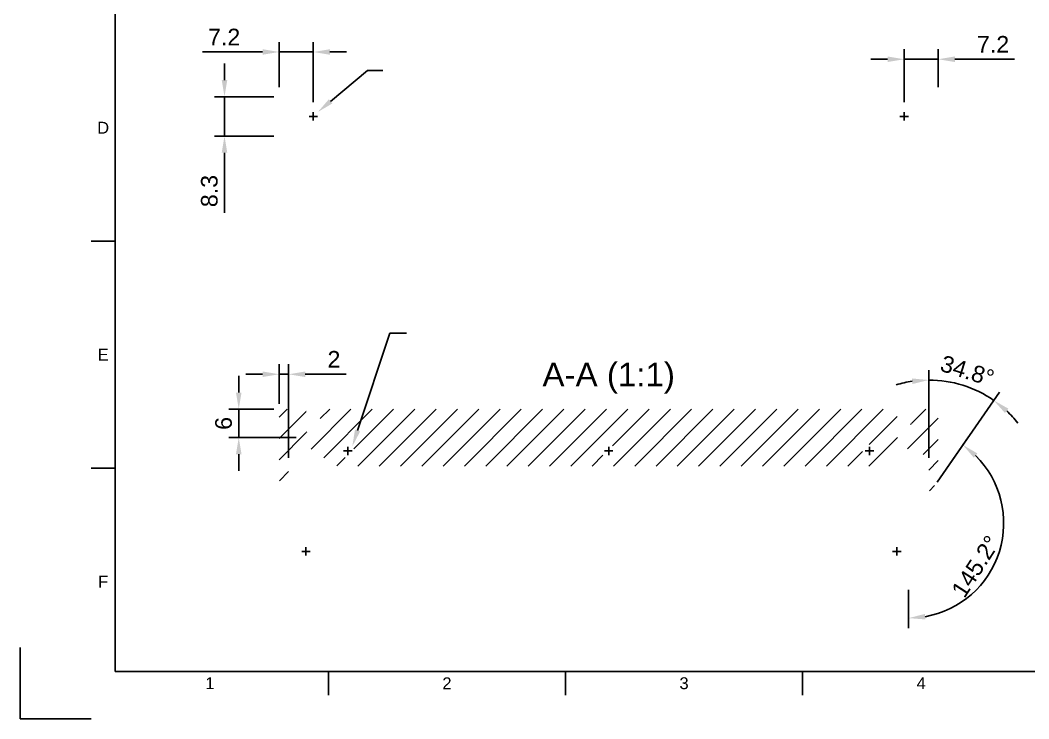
# Paper-space layout 'Folha1' of a CAD drawing. Header units: millimetres. Extents: x 0 to 420, y 0 to 297.
# Drawn here: x 0 to 212.7, y 0 to 147.3 of the extents above; entities that cross this region are included whole.
import ezdxf
from ezdxf import colors
from ezdxf.entities.mleader import LeaderData, LeaderLine
from ezdxf.enums import TextEntityAlignment as Align
from ezdxf.math import Vec2, Vec3

# ---------------------------------------------------------------- set-up
doc = ezdxf.new("R2010")
doc.units = ezdxf.units.MM
doc.header["$LTSCALE"] = 0.75
doc.linetypes.add('CENTER2', pattern=[28.575000000000003, 19.05, -3.175, 3.175, -3.175])
for name, color, linetype, lineweight in [('BORDER', 7, 'Continuous', 25), ('FD_Dimensions', 7, 'Continuous', 25), ('Hatching', 7, 'Continuous', 25), ('Hole Notes', 7, 'Continuous', 25), ('Smart Centers', 7, 'CENTER2', 25), ('View Labels', 7, 'Continuous', 25)]:
    doc.layers.add(name, color=color, linetype=linetype, lineweight=lineweight)
doc.styles.add('FusionTitle', font='arial.ttf')
doc.styles.get("Standard").update_dxf_attribs({"font": 'arial.ttf'})
doc.dimstyles.new('Dim-ISO-25', dxfattribs={"dimtxt": 3.5, "dimasz": 3.5, "dimexe": 2.1, "dimexo": 2.1, "dimgap": 1.4, "dimtad": 1, "dimdec": 1, "dimzin": 12, "dimdsep": 46, "dimtxsty": 'Standard', "dimcen": 0, "dimadec": 1, "dimazin": 3, "dimtp": 0.1, "dimtm": 0.1000000001, "dimtfac": 0.7142857142857143, "dimtdec": 1, "dimtmove": 0, "dimatfit": 3, "dimfxl": 1, "dimtzin": 12, "dimarcsym": 0})

# ---------------------------------------------------------------- blocks, each defined once
blk = doc.blocks.new('ISO_A3_SHEET')
at = {"layer": 'BORDER'}
for p, q in [((20, 287), (20, 10)), ((15, 100.66667), (20, 100.66667)), ((15, 52.83334000000001), (20, 52.83334000000001)), ((20, 10), (410, 10)), ((65, 4.999999999999996), (65.00000000000011, 9.999999999999996)), ((115, 4.999999999999996), (115.0000000000001, 9.999999999999996)), ((165, 4.999999999999996), (165.0000000000001, 9.999999999999996))]:
    blk.add_line(p, q, dxfattribs=at)
at = {"layer": 'Defpoints'}
for p, q in [((0, 15), (0, 0)), ((0, 0), (15, 0))]:
    blk.add_line(p, q, dxfattribs=at)
at = {"layer": 'BORDER', "style": 'FusionTitle'}
for s, p in [('D', (17.5, 124.58334)), ('E', (17.5, 76.75001000000003)), ('F', (17.5, 28.91668000000003)), ('1', (40, 7.499999999999996)), ('2', (90, 7.499999999999996)), ('3', (140, 7.499999999999996)), ('4', (189.9999999999999, 7.499999999999996))]:
    blk.add_text(s, height=2.5, dxfattribs=at).set_placement(p, align=Align.MIDDLE)
blk = doc.blocks.new('*U27')
at = {"layer": 'Smart Centers', "color": 0, "linetype": 'Continuous', "ltscale": 0.75, "transparency": 16777216}
for p, q in [((-0.89296875, 0), (0.89296875, 0)), ((0, -0.89296875), (0, 0.89296875))]:
    blk.add_line(p, q, dxfattribs=at)
blk = doc.blocks.new('*U28')
at = {"layer": 'Smart Centers', "color": 0, "linetype": 'Continuous', "ltscale": 0.75, "transparency": 16777216}
for p, q in [((-0.89296875, 0), (0.89296875, 0)), ((0, -0.89296875), (0, 0.89296875))]:
    blk.add_line(p, q, dxfattribs=at)
blk = doc.blocks.new('*D343')
at = {"layer": 'Defpoints', "color": 0, "transparency": 16777216}
for p in [(55.60699424930684, 131.1266094988987), (43.08908150722451, 122.8266094988995), (55.60699424930684, 122.8266094988995)]:
    blk.add_point(p, dxfattribs=at)
at = {"layer": 'FD_Dimensions', "color": 0, "lineweight": -2, "transparency": 16777216}
for p, q in [((43.08908150722451, 134.6266094988987), (43.08908150722451, 138.1266094988987)), ((53.50699424930684, 131.1266094988987), (40.9890815072245, 131.1266094988987)), ((43.08908150722451, 131.1266094988987), (43.08908150722451, 122.8266094988995)), ((53.50699424930684, 122.8266094988995), (40.9890815072245, 122.8266094988995)), ((43.08908150722451, 119.3266094988995), (43.08908150722451, 106.6497336462392))]:
    blk.add_line(p, q, dxfattribs=at)
at = {"layer": 'FD_Dimensions', "color": 0, "transparency": 16777216}
for points in [[(42.50574817389117, 134.6266094988987), (43.67241484055784, 134.6266094988987), (43.08908150722451, 131.1266094988987)], [(42.50574817389117, 119.3266094988995), (43.67241484055784, 119.3266094988995), (43.08908150722451, 122.8266094988995)]]:
    blk.add_solid(points, dxfattribs=at)
at = {"layer": 'FD_Dimensions', "color": 0, "transparency": 16777216, "insert": (39.90088232577843, 111.2381715725693), "char_height": 3.5, "attachment_point": 5, "rotation": 90}
blk.add_mtext('8.3', dxfattribs=at)
blk = doc.blocks.new('*U359')
at = {"layer": 'Smart Centers', "color": 0, "linetype": 'Continuous', "ltscale": 0.75, "transparency": 16777216}
for p, q in [((0.89296875, 1.98278893304149e-16), (-0.89296875, -1.98278893304149e-16)), ((1.98278893304149e-16, -0.8929687500000002), (-1.98278893304149e-16, 0.8929687500000002))]:
    blk.add_line(p, q, dxfattribs=at)
blk = doc.blocks.new('*U360')
at = {"layer": 'Smart Centers', "color": 0, "linetype": 'Continuous', "ltscale": 0.75, "transparency": 16777216}
for p, q in [((1.98278893304149e-16, -0.8929687500000286), (-1.98278893304149e-16, 0.8929687499999718)), ((0.89296875, -2.822343053709986e-14), (-0.89296875, -2.861998832370816e-14))]:
    blk.add_line(p, q, dxfattribs=at)
blk = doc.blocks.new('*U361')
at = {"layer": 'Smart Centers', "color": 0, "linetype": 'Continuous', "ltscale": 0.75, "transparency": 16777216}
for p, q in [((0.89296875, 1.98278893304149e-16), (-0.89296875, -1.98278893304149e-16)), ((1.98278893304149e-16, -0.8929687500000002), (-1.98278893304149e-16, 0.8929687500000002))]:
    blk.add_line(p, q, dxfattribs=at)
blk = doc.blocks.new('*U362')
at = {"layer": 'Smart Centers', "color": 0, "linetype": 'Continuous', "ltscale": 0.75, "transparency": 16777216}
for p, q in [((1.98278893304149e-16, -0.8929687500000286), (-1.98278893304149e-16, 0.8929687499999718)), ((0.89296875, -2.822343053709986e-14), (-0.89296875, -2.861998832370816e-14))]:
    blk.add_line(p, q, dxfattribs=at)
blk = doc.blocks.new('*U363')
at = {"layer": 'Smart Centers', "color": 0, "linetype": 'Continuous', "ltscale": 0.75, "transparency": 16777216}
for p, q in [((0.89296875, 1.98278893304149e-16), (-0.89296875, -1.98278893304149e-16)), ((1.98278893304149e-16, -0.8929687500000002), (-1.98278893304149e-16, 0.8929687500000002))]:
    blk.add_line(p, q, dxfattribs=at)
blk = doc.blocks.new('*D364')
at = {"layer": 'Defpoints', "color": 0, "transparency": 16777216}
for p in [(55.60699424930684, 65.2664174350994), (46.09306233440982, 59.26641743509938), (60.31154170889388, 59.26641743509938)]:
    blk.add_point(p, dxfattribs=at)
at = {"layer": 'FD_Dimensions', "color": 0, "lineweight": -2, "transparency": 16777216}
for p, q in [((46.09306233440982, 68.7664174350994), (46.09306233440982, 72.2664174350994)), ((53.50699424930684, 65.2664174350994), (43.99306233440982, 65.2664174350994)), ((46.09306233440982, 65.2664174350994), (46.09306233440982, 59.26641743509938)), ((58.21154170889388, 59.26641743509938), (43.99306233440982, 59.26641743509938)), ((46.09306233440982, 55.76641743509938), (46.09306233440982, 52.26641743509938))]:
    blk.add_line(p, q, dxfattribs=at)
at = {"layer": 'FD_Dimensions', "color": 0, "transparency": 16777216}
for points in [[(45.50972900107649, 68.7664174350994), (46.67639566774316, 68.7664174350994), (46.09306233440982, 65.2664174350994)], [(45.50972900107649, 55.76641743509938), (46.67639566774316, 55.76641743509938), (46.09306233440982, 59.26641743509938)]]:
    blk.add_solid(points, dxfattribs=at)
at = {"layer": 'FD_Dimensions', "color": 0, "transparency": 16777216, "insert": (42.90605687738392, 62.26641743509936), "char_height": 3.5, "attachment_point": 5, "rotation": 90}
blk.add_mtext('6', dxfattribs=at)
blk = doc.blocks.new('*D365')
at = {"layer": 'Defpoints', "color": 0, "transparency": 16777216}
for p in [(201.0633312067952, 69.46543156994062), (191.6069942493068, 52.91646278099564), (191.6069942493068, 48.34436800311878), (192.1534052390089, 48.17324926026938), (187.3569942493068, 41.26641743509854)]:
    blk.add_point(p, dxfattribs=at)
at = {"layer": 'FD_Dimensions', "color": 0, "lineweight": -2, "transparency": 16777216}
for p, q in [((191.6069942493068, 55.01646278099565), (191.6069942493068, 73.50526782016314)), ((193.3512364389491, 49.89812618818328), (206.5050770577838, 68.83965667930485))]:
    blk.add_line(p, q, dxfattribs=at)
for start, end in [(98.35648141914425, 106.7129628382883), (55.22216863363567, 90.00000000000014), (38.50920579534746, 46.86568721449157)]:
    blk.add_arc((191.6069942493068, 47.38641743509844), 24.01885038506467, start, end, dxfattribs=at)
at = {"layer": 'FD_Dimensions', "color": 0, "transparency": 16777216}
for points in [[(188.0737951422936, 71.7320427396096), (188.1587978228523, 70.568476817365), (191.6069942493068, 71.40526782016313)], [(207.6621887568558, 64.46062796218041), (208.3957005317883, 65.36786089100657), (205.3072458578435, 67.11477975139093)]]:
    blk.add_solid(points, dxfattribs=at)
at = {"layer": 'FD_Dimensions', "color": 0, "transparency": 16777216, "insert": (199.7379891900224, 73.35005484183777), "char_height": 3.5, "attachment_point": 5, "rotation": 342.6110843168178}
blk.add_mtext('34.8°', dxfattribs=at)
blk = doc.blocks.new('*D366')
at = {"layer": 'Defpoints', "color": 0, "transparency": 16777216}
for p in [(192.1534052390088, 48.17324926026937), (207.2577115464985, 43.64464071844559), (187.3569942493068, 41.26641743509853), (187.3569942493068, 41.26641743509853), (187.3569942493068, 29.26641743509853)]:
    blk.add_point(p, dxfattribs=at)
at = {"layer": 'FD_Dimensions', "color": 0, "lineweight": -2, "transparency": 16777216}
for p, q in [((193.3512364389491, 49.89812618818326), (199.9868794229812, 59.45345208518934)), ((187.3569942493068, 27.16641743509854), (187.3569942493068, 19.12409983138311))]:
    blk.add_line(p, q, dxfattribs=at)
blk.add_arc((187.3569942493068, 41.26641743509853), 20.04231760371541, 280.0183482928661, 45.2038203407696, dxfattribs=at)
at = {"layer": 'FD_Dimensions', "color": 0, "transparency": 16777216}
for points in [[(201.1052529251719, 55.04055105849878), (201.8518442706059, 55.93705118344812), (198.7890482230409, 57.72857515727547)], [(190.8945607010411, 20.94859778539858), (190.7926929077531, 22.11080863709535), (187.3569942493068, 21.2240998313831)]]:
    blk.add_solid(points, dxfattribs=at)
at = {"layer": 'FD_Dimensions', "color": 0, "transparency": 16777216, "insert": (201.5096444799681, 32.11196283578451), "char_height": 3.5, "attachment_point": 5, "rotation": 57.103725852329895}
blk.add_mtext('145.2°', dxfattribs=at)
blk = doc.blocks.new('*D367')
at = {"layer": 'Defpoints', "color": 0, "transparency": 16777216}
for p in [(56.60699424930681, 72.62159648182235), (54.60699424930681, 64.26641743509937), (56.60699424930681, 52.91646278099566)]:
    blk.add_point(p, dxfattribs=at)
at = {"layer": 'FD_Dimensions', "color": 0, "lineweight": -2, "transparency": 16777216}
for p, q in [((54.60699424930681, 66.36641743509936), (54.60699424930681, 74.72159648182235)), ((56.60699424930681, 55.01646278099566), (56.60699424930681, 74.72159648182236)), ((51.10699424930681, 72.62159648182235), (47.60699424930681, 72.62159648182235)), ((54.60699424930681, 72.62159648182235), (56.60699424930681, 72.62159648182235)), ((60.10699424930681, 72.62159648182235), (68.72520707331773, 72.62159648182235))]:
    blk.add_line(p, q, dxfattribs=at)
at = {"layer": 'FD_Dimensions', "color": 0, "transparency": 16777216}
for points in [[(51.10699424930681, 73.20492981515568), (51.10699424930681, 72.03826314848902), (54.60699424930681, 72.62159648182235)], [(60.10699424930681, 73.20492981515568), (60.10699424930681, 72.03826314848902), (56.60699424930681, 72.62159648182235)]]:
    blk.add_solid(points, dxfattribs=at)
at = {"layer": 'FD_Dimensions', "color": 0, "transparency": 16777216, "insert": (66.16610066131227, 75.7787588283435), "char_height": 3.5, "attachment_point": 5}
blk.add_mtext('2', dxfattribs=at)
blk = doc.blocks.new('*D368')
at = {"layer": 'Defpoints', "color": 0, "transparency": 16777216}
for p in [(193.6069942493068, 139.0146985821665), (193.6069942493068, 131.0266094988983), (186.4069942493061, 127.8695782488991)]:
    blk.add_point(p, dxfattribs=at)
at = {"layer": 'FD_Dimensions', "color": 0, "lineweight": -2, "transparency": 16777216}
for p, q in [((186.4069942493061, 129.9695782488991), (186.4069942493061, 141.1146985821665)), ((193.6069942493068, 133.1266094988983), (193.6069942493068, 141.1146985821665)), ((182.9069942493061, 139.0146985821665), (179.4069942493061, 139.0146985821665)), ((186.4069942493061, 139.0146985821665), (193.6069942493068, 139.0146985821665)), ((197.1069942493068, 139.0146985821665), (209.714634085596, 139.0146985821665))]:
    blk.add_line(p, q, dxfattribs=at)
at = {"layer": 'FD_Dimensions', "color": 0, "transparency": 16777216}
for points in [[(182.9069942493061, 139.5980319154999), (182.9069942493061, 138.4313652488332), (186.4069942493061, 139.0146985821665)], [(197.1069942493068, 139.5980319154999), (197.1069942493068, 138.4313652488332), (193.6069942493068, 139.0146985821665)]]:
    blk.add_solid(points, dxfattribs=at)
at = {"layer": 'FD_Dimensions', "color": 0, "transparency": 16777216, "insert": (205.1608141674514, 142.1718609286877), "char_height": 3.5, "attachment_point": 5}
blk.add_mtext('7.2', dxfattribs=at)
blk = doc.blocks.new('*D369')
at = {"layer": 'Defpoints', "color": 0, "transparency": 16777216}
for p in [(61.80699424930754, 140.5465807770851), (54.60699424930681, 131.0266094988983), (61.80699424930754, 127.8695782488991)]:
    blk.add_point(p, dxfattribs=at)
at = {"layer": 'FD_Dimensions', "color": 0, "lineweight": -2, "transparency": 16777216}
for p, q in [((54.60699424930681, 133.1266094988983), (54.60699424930681, 142.6465807770851)), ((61.80699424930754, 129.9695782488991), (61.80699424930754, 142.6465807770851)), ((51.10699424930681, 140.5465807770851), (38.46473640483204, 140.5465807770851)), ((61.80699424930754, 140.5465807770851), (54.60699424930681, 140.5465807770851)), ((65.30699424930754, 140.5465807770851), (68.80699424930754, 140.5465807770851))]:
    blk.add_line(p, q, dxfattribs=at)
at = {"layer": 'FD_Dimensions', "color": 0, "transparency": 16777216}
for points in [[(51.10699424930681, 141.1299141104184), (51.10699424930681, 139.9632474437517), (54.60699424930681, 140.5465807770851)], [(65.30699424930754, 141.1299141104184), (65.30699424930754, 139.9632474437517), (61.80699424930754, 140.5465807770851)]]:
    blk.add_solid(points, dxfattribs=at)
at = {"layer": 'FD_Dimensions', "color": 0, "transparency": 16777216, "insert": (43.01855632297665, 143.7037431236062), "char_height": 3.5, "attachment_point": 5}
blk.add_mtext('7.2', dxfattribs=at)

psp = doc.layouts.new('Folha1')

# ---------------------------------------------------------------- hatches: boundary and pattern name
at = {"layer": 'Hatching'}
h = psp.add_hatch(dxfattribs=at)
h.set_pattern_fill('ANSI31', color=256, style=0)
h.set_pattern_definition([(45, (0, 0), (-2.245064030267288, 2.245064030267288), [])])
edge = h.paths.add_edge_path(flags=0)
edge.add_ellipse((67.32100158526059, 57.26641743509937), major_axis=(-3.357003667976892, -2.174977327051853), ratio=1, start_angle=0, end_angle=57.06110263902289)
edge.add_line((67.3210015852606, 53.26641743509937), (180.892986913353, 53.26641743509937))
edge.add_ellipse((180.892986913353, 57.2664174350994), major_axis=(8.881784197001252e-15, -4.000000000000021), ratio=1, start_angle=359.9999999999999, end_angle=417.0611026390225)
edge.add_ellipse((187.6069942493068, 52.91646278099564), major_axis=(-3.357003667976902, 2.174977327051857), ratio=1, start_angle=212.9388973609772, end_angle=359.99999999999994, ccw=False)
edge.add_line((191.6069942493068, 52.91646278099564), (191.6069942493068, 48.3443680031188))
edge.add_ellipse((191.9069942493068, 48.34436800311879), major_axis=(-0.3000000000000025, -4.440892098493099e-15), ratio=1, start_angle=1.437779952318449e-24, end_angle=145.2221686336352)
edge.add_line((192.1534052390087, 48.1732492602702), (193.5891312458741, 50.24069471015634))
edge.add_ellipse((193.5069942493069, 50.29773429110584), major_axis=(0.08213699656723253, -0.05703958094949613), ratio=1, start_angle=359.9999999999971, end_angle=394.7778313664005)
edge.add_line((193.6069942493068, 50.29773429110587), (193.6069942493068, 64.26641743509934))
edge.add_ellipse((192.6069942493068, 64.26641743509934), major_axis=(0.9999999999999964, -4.399848015580178e-26), ratio=1, start_angle=2.520927217917555e-24, end_angle=90)
edge.add_line((192.6069942493068, 65.26641743509934), (187.815844249318, 65.26641743509934))
edge.add_line((187.815844249318, 65.26641743509934), (187.7425442493068, 65.22409766036773))
edge.add_line((187.7425442493068, 65.22409766036775), (187.7425442493068, 65.13373720983095))
edge.add_line((187.7425442493068, 65.13373720983095), (187.9421442493068, 65.0184980961007))
edge.add_line((187.9421442493068, 65.01849809610069), (187.9421442493068, 64.98933677409799))
edge.add_line((187.9421442493068, 64.98933677409799), (187.7425442493068, 64.87409766036772))
edge.add_line((187.7425442493068, 64.87409766036775), (187.7425442493068, 64.78373720983096))
edge.add_line((187.7425442493068, 64.78373720983096), (187.9421442493068, 64.6684980961007))
edge.add_line((187.9421442493068, 64.66849809610069), (187.9421442493068, 64.639336774098))
edge.add_line((187.9421442493068, 64.639336774098), (187.7425442493068, 64.52409766036774))
edge.add_line((187.7425442493068, 64.52409766036773), (187.7425442493068, 64.43373720983094))
edge.add_line((187.7425442493068, 64.43373720983097), (187.9421442493068, 64.31849809610071))
edge.add_line((187.9421442493068, 64.3184980961007), (187.9421442493068, 64.289336774098))
edge.add_line((187.9421442493068, 64.289336774098), (187.7425442493068, 64.17409766036775))
edge.add_line((187.7425442493068, 64.17409766036776), (187.7425442493068, 64.08373720983097))
edge.add_line((187.7425442493068, 64.08373720983094), (187.9421442493068, 63.9684980961007))
edge.add_line((187.9421442493068, 63.9684980961007), (187.9421442493068, 63.939336774098))
edge.add_line((187.9421442493068, 63.93933677409801), (187.7425442493068, 63.82409766036776))
edge.add_line((187.7425442493068, 63.82409766036774), (187.7425442493068, 63.73373720983094))
edge.add_line((187.7425442493068, 63.73373720983095), (187.9421442493068, 63.6184980961007))
edge.add_line((187.9421442493068, 63.61849809610071), (187.9421442493068, 63.589336774098))
edge.add_line((187.9421442493068, 63.58933677409802), (187.7425442493068, 63.47409766036777))
edge.add_line((187.7425442493068, 63.47409766036778), (187.7425442493068, 63.38373720983097))
edge.add_line((187.7425442493068, 63.38373720983095), (187.9421442493068, 63.26849809610071))
edge.add_line((187.9421442493068, 63.26849809610071), (187.9421442493068, 63.23933677409801))
edge.add_line((187.9421442493068, 63.23933677409799), (187.7425442493068, 63.12409766036775))
edge.add_line((187.7425442493068, 63.12409766036775), (187.7425442493068, 63.03373720983095))
edge.add_line((187.7425442493068, 63.03373720983096), (187.9421442493068, 62.91849809610072))
edge.add_line((187.9421442493068, 62.91849809610072), (187.9421442493068, 62.88933677409801))
edge.add_line((187.9421442493068, 62.889336774098), (187.7425442493068, 62.77409766036777))
edge.add_line((187.7425442493068, 62.77409766036776), (187.7425442493068, 62.68373720983094))
edge.add_line((187.7425442493068, 62.68373720983097), (187.9421442493068, 62.56849809610073))
edge.add_line((187.9421442493068, 62.56849809610073), (187.9421442493068, 62.53933677409801))
edge.add_line((187.9421442493068, 62.539336774098), (187.7425442493068, 62.42409766036777))
edge.add_line((187.7425442493068, 62.42409766036776), (187.7425442493068, 62.33373720983094))
edge.add_line((187.7425442493068, 62.33373720983094), (187.9421442493068, 62.21849809610071))
edge.add_line((187.9421442493068, 62.21849809610073), (187.9421442493068, 62.18933677409801))
edge.add_line((187.9421442493068, 62.18933677409801), (187.7425442493068, 62.07409766036778))
edge.add_line((187.7425442493068, 62.07409766036777), (187.7425442493068, 61.98373720983095))
edge.add_line((187.7425442493068, 61.98373720983095), (187.9421442493068, 61.86849809610072))
edge.add_line((187.9421442493068, 61.86849809610074), (187.9421442493068, 61.83933677409802))
edge.add_line((187.9421442493068, 61.83933677409802), (187.7425442493068, 61.7240976603678))
edge.add_line((187.7425442493068, 61.72409766036778), (187.7425442493068, 61.63373720983095))
edge.add_line((187.7425442493068, 61.63373720983095), (187.9421442493068, 61.51849809610074))
edge.add_line((187.9421442493068, 61.51849809610074), (187.9421442493068, 61.48933677409801))
edge.add_line((187.9421442493068, 61.48933677409799), (187.7425442493068, 61.37409766036778))
edge.add_line((187.7425442493068, 61.37409766036778), (187.7425442493068, 61.28373720983095))
edge.add_line((187.7425442493068, 61.28373720983096), (187.9421442493068, 61.16849809610075))
edge.add_line((187.9421442493068, 61.16849809610075), (187.9421442493068, 61.13933677409801))
edge.add_line((187.9421442493068, 61.139336774098), (187.7425442493068, 61.02409766036779))
edge.add_line((187.7425442493068, 61.02409766036779), (187.7425442493068, 60.93373720983095))
edge.add_line((187.7425442493068, 60.93373720983097), (187.9421442493068, 60.81849809610075))
edge.add_line((187.9421442493068, 60.81849809610073), (187.9421442493068, 60.78933677409799))
edge.add_line((187.9421442493068, 60.789336774098), (187.7425442493068, 60.6740976603678))
edge.add_line((187.7425442493068, 60.67409766036779), (187.7425442493068, 60.58373720983095))
edge.add_line((187.7425442493068, 60.58373720983094), (187.9421442493068, 60.46849809610073))
edge.add_line((187.9421442493068, 60.46849809610073), (187.9421442493068, 60.43933677409799))
edge.add_line((187.9421442493068, 60.43933677409801), (187.7425442493068, 60.32409766036781))
edge.add_line((187.7425442493068, 60.3240976603678), (187.7425442493068, 60.23373720983095))
edge.add_line((187.7425442493068, 60.23373720983095), (187.9421442493068, 60.11849809610075))
edge.add_line((187.9421442493068, 60.11849809610074), (187.9421442493068, 60.08933677409799))
edge.add_line((187.9421442493068, 60.08933677409799), (187.7425442493068, 59.97409766036779))
edge.add_line((187.7425442493068, 59.9740976603678), (187.7425442493068, 59.88373720983095))
edge.add_line((187.7425442493068, 59.88373720983095), (187.9421442493068, 59.76849809610076))
edge.add_line((187.9421442493068, 59.76849809610074), (187.9421442493068, 59.73933677409799))
edge.add_line((187.9421442493068, 59.73933677409799), (187.7425442493068, 59.6240976603678))
edge.add_line((187.7425442493068, 59.62409766036781), (187.7425442493068, 59.53373720983095))
edge.add_line((187.7425442493068, 59.53373720983096), (187.9421442493068, 59.41849809610077))
edge.add_line((187.9421442493068, 59.41849809610075), (187.9421442493068, 59.38933677409799))
edge.add_line((187.9421442493068, 59.389336774098), (187.7425442493068, 59.27409766036781))
edge.add_line((187.7425442493068, 59.27409766036781), (187.7425442493068, 59.26641743509936))
edge.add_line((187.7425442493068, 59.26641743509937), (184.9115417088942, 59.26641743509936))
edge.add_line((184.9115417088942, 59.26641743509937), (185.0714442493068, 59.35873720983091))
edge.add_line((185.0714442493068, 59.35873720983089), (185.0714442493068, 59.44909766036775))
edge.add_line((185.0714442493068, 59.44909766036774), (184.8718442493068, 59.56433677409794))
edge.add_line((184.8718442493068, 59.56433677409795), (184.8718442493068, 59.59349809610071))
edge.add_line((184.8718442493068, 59.5934980961007), (185.0714442493068, 59.70873720983089))
edge.add_line((185.0714442493068, 59.70873720983089), (185.0714442493068, 59.79909766036774))
edge.add_line((185.0714442493068, 59.79909766036774), (184.8718442493068, 59.91433677409794))
edge.add_line((184.8718442493068, 59.91433677409795), (184.8718442493068, 59.9434980961007))
edge.add_line((184.8718442493068, 59.9434980961007), (185.0714442493068, 60.05873720983089))
edge.add_line((185.0714442493068, 60.05873720983091), (185.0714442493068, 60.14909766036776))
edge.add_line((185.0714442493068, 60.14909766036776), (184.8718442493068, 60.26433677409797))
edge.add_line((184.8718442493068, 60.26433677409797), (184.8718442493068, 60.29349809610072))
edge.add_line((184.8718442493068, 60.29349809610069), (185.0714442493068, 60.40873720983089))
edge.add_line((185.0714442493068, 60.4087372098309), (185.0714442493068, 60.49909766036775))
edge.add_line((185.0714442493068, 60.49909766036775), (184.8718442493068, 60.61433677409796))
edge.add_line((184.8718442493068, 60.61433677409796), (184.8718442493068, 60.64349809610071))
edge.add_line((184.8718442493068, 60.64349809610071), (185.0714442493068, 60.75873720983091))
edge.add_line((185.0714442493068, 60.7587372098309), (185.0714442493068, 60.84909766036774))
edge.add_line((185.0714442493068, 60.84909766036775), (184.8718442493068, 60.96433677409797))
edge.add_line((184.8718442493068, 60.96433677409796), (184.8718442493068, 60.99349809610069))
edge.add_line((184.8718442493068, 60.99349809610071), (185.0714442493068, 61.10873720983092))
edge.add_line((185.0714442493068, 61.10873720983092), (185.0714442493068, 61.19909766036776))
edge.add_line((185.0714442493068, 61.19909766036774), (184.8718442493068, 61.31433677409796))
edge.add_line((184.8718442493068, 61.31433677409795), (184.8718442493068, 61.34349809610069))
edge.add_line((184.8718442493068, 61.3434980961007), (185.0714442493068, 61.45873720983091))
edge.add_line((185.0714442493068, 61.45873720983091), (185.0714442493068, 61.54909766036774))
edge.add_line((185.0714442493068, 61.54909766036774), (184.8718442493068, 61.66433677409796))
edge.add_line((184.8718442493068, 61.66433677409798), (184.8718442493068, 61.69349809610071))
edge.add_line((184.8718442493068, 61.6934980961007), (185.0714442493068, 61.80873720983091))
edge.add_line((185.0714442493068, 61.80873720983091), (185.0714442493068, 61.89909766036774))
edge.add_line((185.0714442493068, 61.89909766036776), (184.8718442493068, 62.01433677409798))
edge.add_line((184.8718442493068, 62.01433677409797), (184.8718442493068, 62.04349809610071))
edge.add_line((184.8718442493068, 62.04349809610069), (185.0714442493068, 62.15873720983091))
edge.add_line((185.0714442493068, 62.15873720983093), (185.0714442493068, 62.24909766036776))
edge.add_line((185.0714442493068, 62.24909766036775), (184.8718442493068, 62.36433677409798))
edge.add_line((184.8718442493068, 62.36433677409799), (184.8718442493068, 62.39349809610072))
edge.add_line((184.8718442493068, 62.39349809610071), (185.0714442493068, 62.50873720983093))
edge.add_line((185.0714442493068, 62.50873720983093), (185.0714442493068, 62.59909766036775))
edge.add_line((185.0714442493068, 62.59909766036775), (184.8718442493068, 62.71433677409798))
edge.add_line((184.8718442493068, 62.71433677409799), (184.8718442493068, 62.74349809610071))
edge.add_line((184.8718442493068, 62.74349809610071), (185.0714442493068, 62.85873720983093))
edge.add_line((185.0714442493068, 62.85873720983092), (185.0714442493068, 62.94909766036774))
edge.add_line((185.0714442493068, 62.94909766036774), (184.8718442493068, 63.06433677409798))
edge.add_line((184.8718442493068, 63.06433677409798), (184.8718442493068, 63.0934980961007))
edge.add_line((184.8718442493068, 63.0934980961007), (185.0714442493068, 63.20873720983094))
edge.add_line((185.0714442493068, 63.20873720983094), (185.0714442493068, 63.29909766036776))
edge.add_line((185.0714442493068, 63.29909766036776), (184.8718442493068, 63.414336774098))
edge.add_line((184.8718442493068, 63.41433677409798), (184.8718442493068, 63.4434980961007))
edge.add_line((184.8718442493068, 63.4434980961007), (185.0714442493068, 63.55873720983093))
edge.add_line((185.0714442493068, 63.55873720983094), (185.0714442493068, 63.64909766036774))
edge.add_line((185.0714442493068, 63.64909766036776), (184.8718442493068, 63.76433677409801))
edge.add_line((184.8718442493068, 63.764336774098), (184.8718442493068, 63.79349809610071))
edge.add_line((184.8718442493068, 63.79349809610069), (185.0714442493068, 63.90873720983093))
edge.add_line((185.0714442493068, 63.90873720983093), (185.0714442493068, 63.99909766036774))
edge.add_line((185.0714442493068, 63.99909766036775), (184.8718442493068, 64.11433677409799))
edge.add_line((184.8718442493068, 64.11433677409799), (184.8718442493068, 64.1434980961007))
edge.add_line((184.8718442493068, 64.14349809610071), (185.0714442493068, 64.25873720983095))
edge.add_line((185.0714442493068, 64.25873720983095), (185.0714442493068, 64.34909766036776))
edge.add_line((185.0714442493068, 64.34909766036775), (184.8718442493068, 64.464336774098))
edge.add_line((184.8718442493068, 64.46433677409802), (184.8718442493068, 64.49349809610072))
edge.add_line((184.8718442493068, 64.49349809610071), (185.0714442493068, 64.60873720983095))
edge.add_line((185.0714442493068, 64.60873720983095), (185.0714442493068, 64.69909766036774))
edge.add_line((185.0714442493068, 64.69909766036774), (184.8718442493068, 64.814336774098))
edge.add_line((184.8718442493068, 64.81433677409801), (184.8718442493068, 64.84349809610072))
edge.add_line((184.8718442493068, 64.8434980961007), (185.0714442493068, 64.95873720983096))
edge.add_line((185.0714442493068, 64.95873720983094), (185.0714442493068, 65.04909766036774))
edge.add_line((185.0714442493068, 65.04909766036776), (184.8718442493068, 65.16433677409802))
edge.add_line((184.8718442493068, 65.164336774098), (184.8718442493068, 65.1934980961007))
edge.add_line((184.8718442493068, 65.1934980961007), (184.998144243929, 65.26641743509934))
edge.add_line((184.9981442439291, 65.26641743509934), (63.21584424931808, 65.26641743509936))
edge.add_line((63.21584424931805, 65.26641743509937), (63.14254424930679, 65.22409766036775))
edge.add_line((63.14254424930678, 65.22409766036775), (63.14254424930678, 65.13373720983097))
edge.add_line((63.14254424930678, 65.13373720983095), (63.34214424930677, 65.01849809610069))
edge.add_line((63.34214424930677, 65.01849809610071), (63.34214424930677, 64.98933677409802))
edge.add_line((63.34214424930677, 64.98933677409802), (63.14254424930678, 64.87409766036775))
edge.add_line((63.14254424930678, 64.87409766036775), (63.14254424930678, 64.78373720983096))
edge.add_line((63.14254424930678, 64.78373720983096), (63.34214424930677, 64.6684980961007))
edge.add_line((63.34214424930677, 64.66849809610069), (63.34214424930677, 64.639336774098))
edge.add_line((63.34214424930677, 64.63933677409803), (63.14254424930678, 64.52409766036777))
edge.add_line((63.14254424930678, 64.52409766036776), (63.14254424930678, 64.43373720983097))
edge.add_line((63.14254424930678, 64.43373720983097), (63.34214424930677, 64.31849809610071))
edge.add_line((63.34214424930677, 64.31849809610073), (63.34214424930677, 64.28933677409803))
edge.add_line((63.34214424930677, 64.289336774098), (63.14254424930678, 64.17409766036775))
edge.add_line((63.14254424930678, 64.17409766036776), (63.14254424930678, 64.08373720983097))
edge.add_line((63.14254424930678, 64.08373720983097), (63.34214424930677, 63.96849809610072))
edge.add_line((63.34214424930677, 63.9684980961007), (63.34214424930677, 63.939336774098))
edge.add_line((63.34214424930677, 63.93933677409801), (63.14254424930678, 63.82409766036776))
edge.add_line((63.14254424930678, 63.82409766036777), (63.14254424930678, 63.73373720983097))
edge.add_line((63.14254424930678, 63.73373720983098), (63.34214424930677, 63.61849809610073))
edge.add_line((63.34214424930677, 63.61849809610071), (63.34214424930677, 63.58933677409801))
edge.add_line((63.34214424930677, 63.58933677409802), (63.14254424930678, 63.47409766036777))
edge.add_line((63.14254424930678, 63.47409766036778), (63.14254424930678, 63.38373720983097))
edge.add_line((63.14254424930678, 63.38373720983095), (63.34214424930677, 63.26849809610071))
edge.add_line((63.34214424930677, 63.26849809610071), (63.34214424930677, 63.23933677409801))
edge.add_line((63.34214424930677, 63.23933677409802), (63.14254424930678, 63.12409766036778))
edge.add_line((63.14254424930678, 63.12409766036778), (63.14254424930678, 63.03373720983097))
edge.add_line((63.14254424930678, 63.03373720983096), (63.34214424930677, 62.91849809610072))
edge.add_line((63.34214424930677, 62.91849809610072), (63.34214424930677, 62.88933677409801))
edge.add_line((63.34214424930677, 62.88933677409803), (63.14254424930678, 62.77409766036779))
edge.add_line((63.14254424930678, 62.77409766036779), (63.14254424930678, 62.68373720983097))
edge.add_line((63.14254424930678, 62.68373720983097), (63.34214424930677, 62.56849809610073))
edge.add_line((63.34214424930677, 62.56849809610073), (63.34214424930677, 62.53933677409801))
edge.add_line((63.34214424930677, 62.539336774098), (63.14254424930678, 62.42409766036777))
edge.add_line((63.14254424930678, 62.42409766036779), (63.14254424930678, 62.33373720983097))
edge.add_line((63.14254424930678, 62.33373720983097), (63.34214424930677, 62.21849809610074))
edge.add_line((63.34214424930677, 62.21849809610073), (63.34214424930677, 62.18933677409801))
edge.add_line((63.34214424930677, 62.18933677409801), (63.14254424930678, 62.07409766036778))
edge.add_line((63.14254424930678, 62.0740976603678), (63.14254424930678, 61.98373720983098))
edge.add_line((63.14254424930678, 61.98373720983098), (63.34214424930677, 61.86849809610075))
edge.add_line((63.34214424930677, 61.86849809610074), (63.34214424930677, 61.83933677409802))
edge.add_line((63.34214424930677, 61.83933677409802), (63.14254424930678, 61.7240976603678))
edge.add_line((63.14254424930678, 61.7240976603678), (63.14254424930678, 61.63373720983098))
edge.add_line((63.14254424930678, 61.63373720983095), (63.34214424930677, 61.51849809610074))
edge.add_line((63.34214424930677, 61.51849809610074), (63.34214424930677, 61.48933677409801))
edge.add_line((63.34214424930677, 61.48933677409802), (63.14254424930678, 61.37409766036781))
edge.add_line((63.14254424930678, 61.37409766036781), (63.14254424930678, 61.28373720983098))
edge.add_line((63.14254424930678, 61.28373720983096), (63.34214424930677, 61.16849809610074))
edge.add_line((63.34214424930677, 61.16849809610075), (63.34214424930677, 61.13933677409801))
edge.add_line((63.34214424930677, 61.139336774098), (63.14254424930678, 61.02409766036779))
edge.add_line((63.14254424930678, 61.02409766036779), (63.14254424930678, 60.93373720983095))
edge.add_line((63.14254424930678, 60.93373720983097), (63.34214424930677, 60.81849809610075))
edge.add_line((63.34214424930677, 60.81849809610075), (63.34214424930677, 60.78933677409802))
edge.add_line((63.34214424930677, 60.789336774098), (63.14254424930678, 60.6740976603678))
edge.add_line((63.14254424930678, 60.67409766036782), (63.14254424930678, 60.58373720983098))
edge.add_line((63.14254424930678, 60.58373720983097), (63.34214424930677, 60.46849809610076))
edge.add_line((63.34214424930677, 60.46849809610076), (63.34214424930677, 60.43933677409802))
edge.add_line((63.34214424930677, 60.43933677409801), (63.14254424930678, 60.32409766036781))
edge.add_line((63.14254424930678, 60.3240976603678), (63.14254424930678, 60.23373720983095))
edge.add_line((63.14254424930678, 60.23373720983095), (63.34214424930677, 60.11849809610074))
edge.add_line((63.34214424930677, 60.11849809610077), (63.34214424930677, 60.08933677409802))
edge.add_line((63.34214424930677, 60.08933677409802), (63.14254424930678, 59.97409766036782))
edge.add_line((63.14254424930678, 59.9740976603678), (63.14254424930678, 59.88373720983095))
edge.add_line((63.14254424930678, 59.88373720983095), (63.34214424930677, 59.76849809610076))
edge.add_line((63.34214424930677, 59.76849809610077), (63.34214424930677, 59.73933677409802))
edge.add_line((63.34214424930677, 59.73933677409802), (63.14254424930678, 59.62409766036783))
edge.add_line((63.14254424930678, 59.62409766036781), (63.14254424930678, 59.53373720983095))
edge.add_line((63.14254424930678, 59.53373720983096), (63.34214424930677, 59.41849809610076))
edge.add_line((63.34214424930677, 59.41849809610078), (63.34214424930677, 59.38933677409802))
edge.add_line((63.34214424930677, 59.389336774098), (63.14254424930678, 59.27409766036781))
edge.add_line((63.14254424930678, 59.27409766036781), (63.14254424930678, 59.26641743509936))
edge.add_line((63.14254424930678, 59.26641743509937), (60.31154170889418, 59.26641743509936))
edge.add_line((60.31154170889418, 59.26641743509937), (60.47144424930678, 59.35873720983091))
edge.add_line((60.47144424930677, 59.35873720983089), (60.47144424930677, 59.44909766036774))
edge.add_line((60.47144424930677, 59.44909766036774), (60.27184424930678, 59.56433677409795))
edge.add_line((60.27184424930678, 59.56433677409795), (60.27184424930678, 59.59349809610071))
edge.add_line((60.27184424930678, 59.5934980961007), (60.47144424930677, 59.70873720983089))
edge.add_line((60.47144424930677, 59.70873720983091), (60.47144424930677, 59.79909766036776))
edge.add_line((60.47144424930677, 59.79909766036776), (60.27184424930678, 59.91433677409797))
edge.add_line((60.27184424930678, 59.91433677409795), (60.27184424930678, 59.9434980961007))
edge.add_line((60.27184424930678, 59.9434980961007), (60.47144424930677, 60.05873720983089))
edge.add_line((60.47144424930677, 60.05873720983091), (60.47144424930677, 60.14909766036776))
edge.add_line((60.47144424930677, 60.14909766036776), (60.27184424930678, 60.26433677409797))
edge.add_line((60.27184424930678, 60.26433677409797), (60.27184424930678, 60.29349809610072))
edge.add_line((60.27184424930678, 60.29349809610072), (60.47144424930677, 60.40873720983092))
edge.add_line((60.47144424930677, 60.4087372098309), (60.47144424930677, 60.49909766036775))
edge.add_line((60.47144424930677, 60.49909766036775), (60.27184424930678, 60.61433677409796))
edge.add_line((60.27184424930678, 60.61433677409796), (60.27184424930678, 60.64349809610071))
edge.add_line((60.27184424930678, 60.64349809610071), (60.47144424930677, 60.75873720983092))
edge.add_line((60.47144424930677, 60.75873720983093), (60.47144424930677, 60.84909766036776))
edge.add_line((60.47144424930677, 60.84909766036775), (60.27184424930678, 60.96433677409797))
edge.add_line((60.27184424930678, 60.96433677409796), (60.27184424930678, 60.99349809610069))
edge.add_line((60.27184424930678, 60.99349809610071), (60.47144424930677, 61.10873720983092))
edge.add_line((60.47144424930677, 61.10873720983092), (60.47144424930677, 61.19909766036776))
edge.add_line((60.47144424930677, 61.19909766036774), (60.27184424930678, 61.31433677409796))
edge.add_line((60.27184424930678, 61.31433677409798), (60.27184424930678, 61.34349809610072))
edge.add_line((60.27184424930678, 61.3434980961007), (60.47144424930677, 61.45873720983091))
edge.add_line((60.47144424930677, 61.45873720983091), (60.47144424930677, 61.54909766036774))
edge.add_line((60.47144424930677, 61.54909766036776), (60.27184424930678, 61.66433677409799))
edge.add_line((60.27184424930678, 61.66433677409798), (60.27184424930678, 61.69349809610071))
edge.add_line((60.27184424930678, 61.69349809610073), (60.47144424930677, 61.80873720983094))
edge.add_line((60.47144424930677, 61.80873720983094), (60.47144424930677, 61.89909766036777))
edge.add_line((60.47144424930677, 61.89909766036776), (60.27184424930678, 62.01433677409798))
edge.add_line((60.27184424930678, 62.01433677409797), (60.27184424930678, 62.04349809610071))
edge.add_line((60.27184424930678, 62.04349809610072), (60.47144424930677, 62.15873720983094))
edge.add_line((60.47144424930677, 62.15873720983093), (60.47144424930677, 62.24909766036775))
edge.add_line((60.47144424930677, 62.24909766036775), (60.27184424930678, 62.36433677409799))
edge.add_line((60.27184424930678, 62.36433677409799), (60.27184424930678, 62.39349809610072))
edge.add_line((60.27184424930678, 62.39349809610071), (60.47144424930677, 62.50873720983093))
edge.add_line((60.47144424930677, 62.50873720983093), (60.47144424930677, 62.59909766036775))
edge.add_line((60.47144424930677, 62.59909766036775), (60.27184424930678, 62.71433677409798))
edge.add_line((60.27184424930678, 62.71433677409799), (60.27184424930678, 62.74349809610071))
edge.add_line((60.27184424930678, 62.74349809610071), (60.47144424930677, 62.85873720983093))
edge.add_line((60.47144424930677, 62.85873720983095), (60.47144424930677, 62.94909766036777))
edge.add_line((60.47144424930677, 62.94909766036774), (60.27184424930678, 63.06433677409798))
edge.add_line((60.27184424930678, 63.06433677409798), (60.27184424930678, 63.0934980961007))
edge.add_line((60.27184424930678, 63.0934980961007), (60.47144424930677, 63.20873720983094))
edge.add_line((60.47144424930677, 63.20873720983094), (60.47144424930677, 63.29909766036776))
edge.add_line((60.47144424930677, 63.29909766036776), (60.27184424930678, 63.414336774098))
edge.add_line((60.27184424930678, 63.414336774098), (60.27184424930678, 63.44349809610073))
edge.add_line((60.27184424930678, 63.44349809610073), (60.47144424930677, 63.55873720983096))
edge.add_line((60.47144424930677, 63.55873720983094), (60.47144424930677, 63.64909766036774))
edge.add_line((60.47144424930677, 63.64909766036776), (60.27184424930678, 63.76433677409801))
edge.add_line((60.27184424930678, 63.764336774098), (60.27184424930678, 63.79349809610071))
edge.add_line((60.27184424930678, 63.79349809610072), (60.47144424930677, 63.90873720983096))
edge.add_line((60.47144424930677, 63.90873720983096), (60.47144424930677, 63.99909766036777))
edge.add_line((60.47144424930677, 63.99909766036775), (60.27184424930678, 64.11433677409799))
edge.add_line((60.27184424930678, 64.11433677409799), (60.27184424930678, 64.1434980961007))
edge.add_line((60.27184424930678, 64.14349809610071), (60.47144424930677, 64.25873720983095))
edge.add_line((60.47144424930677, 64.25873720983095), (60.47144424930677, 64.34909766036776))
edge.add_line((60.47144424930677, 64.34909766036775), (60.27184424930678, 64.464336774098))
edge.add_line((60.27184424930678, 64.46433677409802), (60.27184424930678, 64.49349809610072))
edge.add_line((60.27184424930678, 64.49349809610071), (60.47144424930677, 64.60873720983095))
edge.add_line((60.47144424930677, 64.60873720983095), (60.47144424930677, 64.69909766036774))
edge.add_line((60.47144424930677, 64.69909766036774), (60.27184424930678, 64.814336774098))
edge.add_line((60.27184424930678, 64.81433677409801), (60.27184424930678, 64.84349809610072))
edge.add_line((60.27184424930678, 64.8434980961007), (60.47144424930677, 64.95873720983096))
edge.add_line((60.47144424930677, 64.95873720983097), (60.47144424930677, 65.04909766036776))
edge.add_line((60.47144424930677, 65.04909766036776), (60.27184424930678, 65.16433677409802))
edge.add_line((60.27184424930678, 65.164336774098), (60.27184424930678, 65.1934980961007))
edge.add_line((60.27184424930678, 65.19349809610073), (60.39814424392905, 65.26641743509938))
edge.add_line((60.39814424392905, 65.26641743509937), (55.60699424930679, 65.26641743509937))
edge.add_ellipse((55.60699424930679, 64.26641743509937), major_axis=(0, 1.000000000000001), ratio=1, start_angle=0, end_angle=90)
edge.add_line((54.60699424930678, 64.26641743509937), (54.60699424930678, 50.29773429110587))
edge.add_ellipse((54.7069942493067, 50.29773429110584), major_axis=(-0.09999999999991793, 3.108624468950689e-14), ratio=1, start_angle=1.437309135647849e-24, end_angle=34.77783136639376)
edge.add_line((54.62485725273945, 50.24069471015632), (56.06058325960481, 48.17324926027023))
edge.add_ellipse((56.3069942493068, 48.34436800311884), major_axis=(-0.2464109897019906, -0.171118742848615), ratio=1, start_angle=1.490885006936088e-13, end_angle=145.2221686336328)
edge.add_line((56.60699424930681, 48.34436800311882), (56.6069942493068, 52.91646278099564))
edge.add_ellipse((60.60699424930679, 52.91646278099564), major_axis=(-4.000000000000004, 6.019346595599569e-26), ratio=1, start_angle=-147.0611026390227, end_angle=0, ccw=False)
edge = h.paths.add_edge_path(flags=0)
edge.add_ellipse((69.1069942493068, 56.46641743509936), major_axis=(-0.9116623128247259, -1.235134547276173), ratio=1, start_angle=330.005497368652, end_angle=360, ccw=False)
edge.add_spline(control_points=[(67.6999631545108, 55.85245569298736), (67.65484689237111, 55.97656033743392), (67.62596540190886, 56.10597350022802), (67.60284734830803, 56.36687162649231), (67.60815780610957, 56.49719091749775), (67.66299071264646, 56.81291546332655), (67.73151065809591, 56.99260848208773), (67.93175513892254, 57.31105909290444), (68.05997856292161, 57.44770526703495), (68.35817464380915, 57.6606311154509), (68.52418382771184, 57.73634121683055), (68.87138342777834, 57.81790050523911), (69.04878298244115, 57.82474868881935), (69.22240777075724, 57.79697127526005)], knot_values=[-0.2979750905131451, -0.2979750905131451, -0.2979750905131451, -0.2979750905131451, -0.2584624435065627, -0.2584624435065627, -0.2195900591126116, -0.2195900591126116, -0.1625454935965785, -0.1625454935965785, -0.1069318682017299, -0.1069318682017299, -0.05274982145909958, -0.05274982145909958, 0, 0, 0, 0], degree=3, periodic=0)
edge.add_ellipse((69.10699424930678, 56.46641743509933), major_axis=(0.1154135214598373, 1.330553840159903), ratio=1, start_angle=-92.94217769500551, end_angle=4.034745870740153e-10, ccw=False)
edge.add_spline(control_points=[(70.42987025131012, 56.28286121530921), (70.42219772177829, 56.16635214628029), (70.39924382974756, 56.05135680306161), (70.32377870515201, 55.82806842331134), (70.27106723255923, 55.72090577989518), (70.10441061069046, 55.46985056043384), (69.97447219657386, 55.339344644636), (69.66829585940535, 55.13198487846994), (69.49399958456236, 55.05866793090321), (69.12246339381265, 54.98109394440122), (68.92845503555806, 54.97939123928036), (68.54568873249703, 55.05047698386572), (68.36098303270016, 55.12438447694815), (68.19533193647398, 55.23128288782918)], knot_values=[-0.298848327076476, -0.298848327076476, -0.298848327076476, -0.298848327076476, -0.2637303922068757, -0.2637303922068757, -0.22797152007864, -0.22797152007864, -0.1731309375774894, -0.1731309375774894, -0.1168550833111096, -0.1168550833111096, -0.05914456892804913, -0.05914456892804913, 0, 0, 0, 0], degree=3, periodic=0)
edge = h.paths.add_edge_path(flags=0)
edge.add_ellipse((124.1069942493068, 56.46641743509933), major_axis=(-0.911662312824704, -1.23513454727616), ratio=1, start_angle=330.00549736865025, end_angle=360, ccw=False)
edge.add_spline(control_points=[(122.6999631545108, 55.85245569298736), (122.6548468923711, 55.97656033743392), (122.6259654019089, 56.10597350022802), (122.602847348308, 56.36687162649231), (122.6081578061096, 56.49719091749778), (122.6629907126465, 56.8129154633266), (122.7315106580959, 56.99260848208776), (122.9317551389226, 57.31105909290444), (123.0599785629216, 57.44770526703498), (123.3581746438092, 57.66063111545093), (123.5241838277119, 57.73634121683058), (123.8713834277784, 57.81790050523914), (124.0487829824412, 57.82474868881938), (124.2224077707573, 57.79697127526005)], knot_values=[-0.2979750905131712, -0.2979750905131712, -0.2979750905131712, -0.2979750905131712, -0.2584624435065796, -0.2584624435065796, -0.2195900591126252, -0.2195900591126252, -0.1625454935965853, -0.1625454935965853, -0.1069318682017348, -0.1069318682017348, -0.05274982145910199, -0.05274982145910199, 0, 0, 0, 0], degree=3, periodic=0)
edge.add_ellipse((124.1069942493068, 56.46641743509933), major_axis=(0.1154135214599525, 1.330553840159889), ratio=1, start_angle=-92.94217769499278, end_angle=4.0739678297541104e-10, ccw=False)
edge.add_spline(control_points=[(125.4298702513101, 56.28286121530924), (125.4221977217783, 56.16635214628026), (125.3992438297475, 56.05135680306158), (125.323778705152, 55.82806842331136), (125.2710672325593, 55.7209057798952), (125.1044106106905, 55.46985056043384), (124.9744721965739, 55.339344644636), (124.6682958594054, 55.13198487846994), (124.4939995845624, 55.05866793090321), (124.1224633938127, 54.98109394440122), (123.9284550355581, 54.97939123928036), (123.545688732497, 55.05047698386572), (123.3609830327002, 55.12438447694812), (123.195331936474, 55.23128288782915)], knot_values=[-0.2988483270764786, -0.2988483270764786, -0.2988483270764786, -0.2988483270764786, -0.2637303922068875, -0.2637303922068875, -0.227971520078645, -0.227971520078645, -0.1731309375774937, -0.1731309375774937, -0.1168550833111139, -0.1168550833111139, -0.05914456892805064, -0.05914456892805064, 0, 0, 0, 0], degree=3, periodic=0)
edge = h.paths.add_edge_path(flags=0)
edge.add_ellipse((179.1069942493069, 56.46641743509944), major_axis=(-0.9116623128248149, -1.235134547276267), ratio=1, start_angle=330.0054973686544, end_angle=360, ccw=False)
edge.add_spline(control_points=[(177.6999631545108, 55.85245569298733), (177.6548468923711, 55.97656033743387), (177.6259654019088, 56.10597350022799), (177.602847348308, 56.36687162649231), (177.6081578061095, 56.49719091749775), (177.6629907126464, 56.81291546332655), (177.7315106580959, 56.99260848208773), (177.9317551389225, 57.31105909290444), (178.0599785629216, 57.44770526703495), (178.3581746438091, 57.6606311154509), (178.5241838277119, 57.73634121683058), (178.8713834277783, 57.81790050523914), (179.0487829824411, 57.82474868881938), (179.2224077707572, 57.79697127526008)], knot_values=[-0.2979750905131681, -0.2979750905131681, -0.2979750905131681, -0.2979750905131681, -0.2584624435065773, -0.2584624435065773, -0.2195900591126249, -0.2195900591126249, -0.1625454935965856, -0.1625454935965856, -0.1069318682017351, -0.1069318682017351, -0.05274982145910164, -0.05274982145910164, 0, 0, 0, 0], degree=3, periodic=0)
edge.add_ellipse((179.1069942493068, 56.46641743509936), major_axis=(0.1154135214600594, 1.330553840159872), ratio=1, start_angle=-92.94217769498158, end_angle=4.1387693272554316e-10, ccw=False)
edge.add_spline(control_points=[(180.4298702513101, 56.28286121530924), (180.4221977217783, 56.16635214628023), (180.3992438297475, 56.05135680306152), (180.323778705152, 55.82806842331134), (180.2710672325592, 55.72090577989515), (180.1044106106905, 55.46985056043381), (179.9744721965739, 55.33934464463597), (179.6682958594054, 55.13198487846994), (179.4939995845623, 55.05866793090321), (179.1224633938127, 54.98109394440122), (178.9284550355581, 54.97939123928033), (178.545688732497, 55.05047698386572), (178.3609830327002, 55.12438447694812), (178.195331936474, 55.23128288782915)], knot_values=[-0.2988483270764629, -0.2988483270764629, -0.2988483270764629, -0.2988483270764629, -0.2637303922068835, -0.2637303922068835, -0.2279715200786457, -0.2279715200786457, -0.1731309375774924, -0.1731309375774924, -0.1168550833111119, -0.1168550833111119, -0.05914456892805123, -0.05914456892805123, 0, 0, 0, 0], degree=3, periodic=0)

# ---------------------------------------------------------------- block references
at = {"layer": 'BORDER'}
psp.add_blockref('ISO_A3_SHEET', (0, 0), dxfattribs=at)
at = {"layer": 'Smart Centers', "ltscale": 0.75}
for name, p in [('*U27', (61.80699424930754, 126.9766094988991)), ('*U28', (186.4069942493061, 126.9766094988991)), ('*U363', (69.10699424930681, 56.46641743509934)), ('*U361', (124.1069942493068, 56.46641743509934)), ('*U362', (179.1069942493068, 56.46641743509933)), ('*U359', (60.26773444573519, 35.28398620336186)), ('*U360', (184.8677344457356, 35.28398620335545))]:
    psp.add_blockref(name, p, dxfattribs=at)

# ---------------------------------------------------------------- texts
at = {"layer": 'View Labels', "insert": (124.1069942493073, 68.56046556895815), "char_height": 5, "width": 30.21487039563438, "attachment_point": 8}
psp.add_mtext('A-A (1:1)', dxfattribs=at)

# ---------------------------------------------------------------- dimensions: what is measured, and where the dimension line sits
at = {"layer": 'FD_Dimensions'}
dim = psp.add_linear_dim(base=(61.80699424930754, 140.5465807770851), p1=(54.60699424930681, 131.0266094988983), p2=(61.80699424930754, 127.8695782488991), dimstyle='Dim-ISO-25', override={"dimlfac": -1}, dxfattribs=at)
dim.commit()
dim.dimension.update_dxf_attribs({"geometry": '*D369', "text_midpoint": (43.01855632297665, 140.5465807770851), "dimtype": 160})
for base, p1, p2, angle, picture, middle in [((193.6069942493068, 139.0146985821665), (186.4069942493061, 127.8695782488991), (193.6069942493068, 131.0266094988983), 180, '*D368', (205.1608141674514, 142.1718609286877)), ((43.08908150722451, 122.8266094988995), (55.60699424930681, 131.1266094988987), (55.60699424930681, 122.8266094988994), 270, '*D343', (39.90088232577843, 111.2381715725693)), ((46.09306233440982, 59.26641743509938), (55.60699424930681, 65.26641743509937), (60.31154170889386, 59.26641743509936), 270, '*D364', (42.90605687738392, 62.26641743509936))]:
    dim = psp.add_linear_dim(base=base, p1=p1, p2=p2, angle=angle, dimstyle='Dim-ISO-25', override={"dimlfac": -1, "dimclrd": 0, "dimclre": 0}, dxfattribs=at)
    dim.commit()
    dim.dimension.update_dxf_attribs({"geometry": picture, "text_midpoint": middle})
dim = psp.add_linear_dim(base=(56.60699424930681, 72.62159648182235), p1=(54.60699424930681, 64.26641743509937), p2=(56.60699424930681, 52.91646278099566), dimstyle='Dim-ISO-25', override={"dimlfac": -1, "dimclrd": 0, "dimclre": 0}, dxfattribs=at)
dim.commit()
dim.dimension.update_dxf_attribs({"geometry": '*D367', "text_midpoint": (66.16610066131227, 75.7787588283435)})
dim = psp.add_angular_dim_2l(base=(201.0633312067952, 69.46543156994062), line1=((187.3569942493068, 41.26641743509855), (192.1534052390089, 48.17324926026937)), line2=((191.6069942493068, 52.91646278099564), (191.6069942493068, 48.34436800311879)), dimstyle='Dim-ISO-25', override={"dimlfac": -1, "dimpost": '', "dimclrd": 0, "dimclre": 0}, dxfattribs=at)
dim.commit()
dim.dimension.update_dxf_attribs({"geometry": '*D365', "text_midpoint": (199.7379891900224, 73.35005484183777)})
dim = psp.add_angular_dim_2l(base=(207.2577115464985, 43.64464071844559), line1=((187.3569942493068, 29.26641743509854), (187.3569942493068, 41.26641743509855)), line2=((187.3569942493068, 41.26641743509855), (192.1534052390089, 48.17324926026937)), dimstyle='Dim-ISO-25', override={"dimlfac": -1}, dxfattribs=at)
dim.commit()
dim.dimension.update_dxf_attribs({"geometry": '*D366', "text_midpoint": (204.1856301350516, 30.38103691105519), "dimtype": 162})

# ---------------------------------------------------------------- leaders
at = {"layer": 'Hole Notes'}
ml = psp.add_multileader_mtext('Standard', dxfattribs=at)
ml.set_content('', color=256)
ml.set_leader_properties()
ml.build(insert=Vec2(0, 0))
ml.multileader.update_dxf_attribs({"text_left_attachment_type": 5, "text_right_attachment_type": 5, "dogleg_length": 3.5, "arrow_head_size": 3.5})
ctx = ml.context
ctx.base_point, ctx.char_height, ctx.arrow_head_size, ctx.landing_gap_size = Vec3(76.45667418471982, 136.6239935326824), 3.5, 3.5, 0
ctx.left_attachment, ctx.right_attachment = 5, 5
notes = []
notes.append((ctx, [(0, (1, 1, 0), (73.22995969188025, 136.6239935326824), (1, 0), 3.226714492839562, [(0, [(62.77530397707636, 127.8964301736014)], 0, [])])]))
ctx.mtext.insert, ctx.mtext.flow_direction = Vec3(76.45667418471982, 140.8383182257247), 5
ml = psp.add_multileader_mtext('Standard', dxfattribs=at)
ml.set_content('', color=256)
ml.set_leader_properties()
ml.build(insert=Vec2(0, 0))
ml.multileader.update_dxf_attribs({"text_left_attachment_type": 5, "text_right_attachment_type": 5, "dogleg_length": 3.5, "arrow_head_size": 3.5})
ctx = ml.context
ctx.base_point, ctx.char_height, ctx.arrow_head_size, ctx.landing_gap_size, ctx.plane_origin = Vec3(81.4736561132031, 81.27594966924892), 3.5, 3.5, 0, Vec3(70.03985612229008, 57.42216977144739)
ctx.left_attachment, ctx.right_attachment = 5, 5
notes.append((ctx, [(0, (1, 1, 0), (77.9736561132031, 81.27594966924892), (1, 0), 3.5, [(0, [(70.03985612229008, 57.42216977144739)], 0, [])])]))
ctx.mtext.insert, ctx.mtext.flow_direction = Vec3(81.4736561132031, 85.4902743622912), 5
for ctx, leaders in notes:
    for number, flags, end, landing, length, lines in leaders:
        leader = LeaderData()
        leader.index, (leader.has_last_leader_line, leader.has_dogleg_vector, leader.attachment_direction) = number, flags
        leader.last_leader_point, leader.dogleg_vector, leader.dogleg_length = Vec3(end), Vec3(landing), length
        for number, points, colour, breaks in lines:
            line = LeaderLine()
            line.index, line.vertices, line.color, line.breaks = number, Vec3.list(points), colors.encode_raw_color(colour), breaks
            leader.lines.append(line)
        ctx.leaders.append(leader)

doc.saveas('drawing.dxf')
